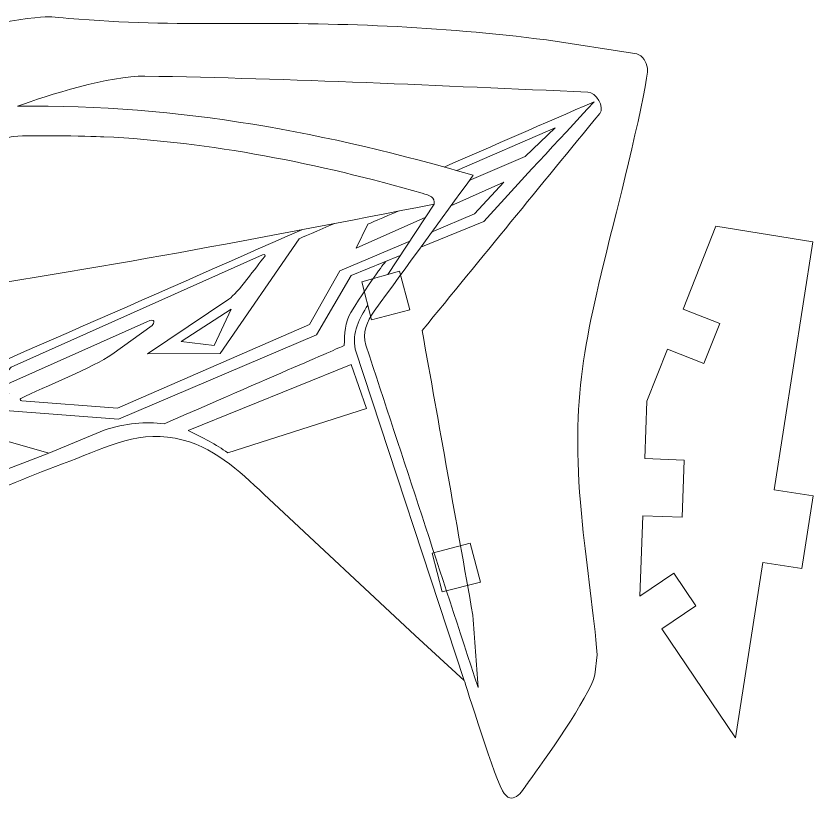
# Model space of a CAD drawing. Header units: centimetres. Extents: x -102 to 105, y -22 to 7.
# Drawn here: x -25.39 to -19.31, y -22.26 to -16.23 of the extents above; entities that cross this region are included whole.
import ezdxf

# ---------------------------------------------------------------- set-up
doc = ezdxf.new("R2010")
doc.units = ezdxf.units.CM
doc.header["$MEASUREMENT"] = 0
doc.layers.add('Camada 1', color=7, linetype='Continuous')

msp = doc.modelspace()

# ---------------------------------------------------------------- linework, layer by layer
at = {"layer": 'Camada 1', "color": 250, "lineweight": 9}
for points, knots in [([(-22.34755, -20.95946), (-22.34755, -20.95946), (-21.9726, -21.30334), (-21.9726, -21.30334), (-21.9726, -21.30334), (-21.96702, -21.31204), (-21.73099, -22.08779), (-21.66781, -22.16494), (-21.66781, -22.16494), (-21.59026, -22.25959), (-21.52359, -22.13166), (-21.48277, -22.07593), (-21.48277, -22.07593), (-21.36405, -21.91388), (-21.02233, -21.4343), (-20.97565, -21.25906), (-20.97565, -21.25906), (-20.97565, -21.25906), (-20.95956, -21.10656), (-20.95956, -21.10656), (-20.95956, -21.10656), (-20.98088, -20.81092), (-21.04042, -20.42437), (-21.07136, -20.11454), (-21.07136, -20.11454), (-21.16444, -19.18243), (-21.07264, -18.78371), (-20.85114, -17.88686), (-20.85114, -17.88686), (-20.818, -17.75262), (-20.56035, -16.73464), (-20.57546, -16.63278), (-20.57546, -16.63278), (-20.58223, -16.58713), (-20.61008, -16.53628), (-20.65762, -16.52441), (-20.65762, -16.52441), (-20.65762, -16.52441), (-21.34495, -16.4178), (-21.34495, -16.4178), (-21.34495, -16.4178), (-22.17675, -16.31055), (-22.94306, -16.28601), (-23.77935, -16.29219), (-23.77935, -16.29219), (-24.19895, -16.2953), (-24.56973, -16.28908), (-24.98915, -16.2535), (-24.98915, -16.2535), (-25.11983, -16.24241), (-25.11508, -16.23471), (-25.24753, -16.24844), (-25.24753, -16.24844), (-25.5496, -16.27973), (-26.05732, -16.38286), (-26.31618, -16.53835), (-26.31618, -16.53835), (-26.31618, -16.53835), (-26.76238, -16.83708), (-26.76238, -16.83708), (-26.76238, -16.83708), (-26.80634, -16.88776), (-26.80263, -16.99361), (-26.73637, -17.03219), (-26.73637, -17.03219), (-26.64301, -17.08655), (-25.95847, -17.37934), (-25.78053, -17.4626), (-25.78053, -17.4626), (-25.70351, -17.32588), (-25.5956, -17.18664), (-25.42808, -17.15627), (-25.42808, -17.15627), (-25.34392, -17.14102), (-24.83303, -17.15107), (-24.7223, -17.15633), (-24.7223, -17.15633), (-23.9109, -17.19487), (-23.07396, -17.36083), (-22.29477, -17.58674), (-22.29477, -17.58674), (-22.23438, -17.60423), (-22.19488, -17.61498), (-22.20229, -17.67058), (-22.20229, -17.67058), (-23.54936, -17.93211), (-24.7509, -18.16287), (-26.11139, -18.36309), (-26.11139, -18.36309), (-26.22078, -18.58755), (-26.33698, -18.80382), (-26.52038, -18.97437), (-26.52038, -18.97437), (-27.5937, -19.97234), (-28.66057, -20.99722), (-29.71922, -22.01027), (-29.71922, -22.01027), (-29.69922, -22.03728), (-29.67751, -22.06325), (-29.63788, -22.05793), (-29.63788, -22.05793), (-29.63788, -22.05793), (-27.74256, -21.57348), (-27.74256, -21.57348), (-27.74256, -21.57348), (-27.71303, -21.57189), (-27.6655, -21.61393), (-27.64452, -21.63185), (-27.64452, -21.63185), (-27.30608, -21.22165), (-26.92828, -20.76681), (-26.51166, -20.4367), (-26.51166, -20.4367), (-25.99522, -20.02756), (-25.57144, -19.85416), (-24.98169, -19.6298), (-24.98169, -19.6298), (-24.68781, -19.518), (-24.44307, -19.3818), (-24.11687, -19.4686), (-24.11687, -19.4686), (-23.849, -19.53989), (-23.65832, -19.7345), (-23.46182, -19.91725), (-23.46182, -19.91725), (-23.46182, -19.91725), (-22.34755, -20.95946), (-22.34755, -20.95946)], [0, 0, 0, 0, 0.030303, 0.030303, 0.030303, 0.030303, 0.0606061, 0.0606061, 0.0606061, 0.0606061, 0.0909091, 0.0909091, 0.0909091, 0.0909091, 0.1212121, 0.1212121, 0.1212121, 0.1212121, 0.1515152, 0.1515152, 0.1515152, 0.1515152, 0.1818182, 0.1818182, 0.1818182, 0.1818182, 0.2121212, 0.2121212, 0.2121212, 0.2121212, 0.2424242, 0.2424242, 0.2424242, 0.2424242, 0.2727273, 0.2727273, 0.2727273, 0.2727273, 0.3030303, 0.3030303, 0.3030303, 0.3030303, 0.3333333, 0.3333333, 0.3333333, 0.3333333, 0.3636364, 0.3636364, 0.3636364, 0.3636364, 0.3939394, 0.3939394, 0.3939394, 0.3939394, 0.4242424, 0.4242424, 0.4242424, 0.4242424, 0.4545455, 0.4545455, 0.4545455, 0.4545455, 0.4848485, 0.4848485, 0.4848485, 0.4848485, 0.5151515, 0.5151515, 0.5151515, 0.5151515, 0.5454545, 0.5454545, 0.5454545, 0.5454545, 0.5757576, 0.5757576, 0.5757576, 0.5757576, 0.6060606, 0.6060606, 0.6060606, 0.6060606, 0.6363636, 0.6363636, 0.6363636, 0.6363636, 0.6666667, 0.6666667, 0.6666667, 0.6666667, 0.6969697, 0.6969697, 0.6969697, 0.6969697, 0.7272727, 0.7272727, 0.7272727, 0.7272727, 0.7575758, 0.7575758, 0.7575758, 0.7575758, 0.7878788, 0.7878788, 0.7878788, 0.7878788, 0.8181818, 0.8181818, 0.8181818, 0.8181818, 0.8484848, 0.8484848, 0.8484848, 0.8484848, 0.8787879, 0.8787879, 0.8787879, 0.8787879, 0.9090909, 0.9090909, 0.9090909, 0.9090909, 0.9393939, 0.9393939, 0.9393939, 0.9393939, 1, 1, 1, 1]), ([(-19.3988, -20.44881), (-19.3988, -20.44881), (-19.69517, -20.40267), (-19.69517, -20.40267), (-19.69517, -20.40267), (-19.69517, -20.40267), (-19.9033, -21.73967), (-19.9033, -21.73967), (-19.9033, -21.73967), (-19.9033, -21.73967), (-20.46496, -20.90704), (-20.46496, -20.90704), (-20.46496, -20.90704), (-20.46496, -20.90704), (-20.20529, -20.73189), (-20.20529, -20.73189), (-20.20529, -20.73189), (-20.20529, -20.73189), (-20.37302, -20.48323), (-20.37302, -20.48323), (-20.37302, -20.48323), (-20.37302, -20.48323), (-20.6327, -20.65838), (-20.6327, -20.65838), (-20.6327, -20.65838), (-20.6327, -20.65838), (-20.61075, -20.04535), (-20.61075, -20.04535), (-20.61075, -20.04535), (-20.61075, -20.04535), (-20.31036, -20.05609), (-20.31036, -20.05609), (-20.31036, -20.05609), (-20.31036, -20.05609), (-20.29478, -19.6209), (-20.29478, -19.6209), (-20.29478, -19.6209), (-20.29478, -19.6209), (-20.59519, -19.61015), (-20.59519, -19.61015), (-20.59519, -19.61015), (-20.59519, -19.61015), (-20.57951, -19.17165), (-20.57951, -19.17165), (-20.57951, -19.17165), (-20.57951, -19.17165), (-20.4233, -18.77589), (-20.4233, -18.77589), (-20.4233, -18.77589), (-20.4233, -18.77589), (-20.1443, -18.886), (-20.1443, -18.886), (-20.1443, -18.886), (-20.1443, -18.886), (-20.02366, -18.58039), (-20.02366, -18.58039), (-20.02366, -18.58039), (-20.02366, -18.58039), (-20.30267, -18.47028), (-20.30267, -18.47028), (-20.30267, -18.47028), (-20.30267, -18.47028), (-20.05301, -17.83782), (-20.05301, -17.83782), (-20.05301, -17.83782), (-20.05301, -17.83782), (-19.31444, -17.95705), (-19.31444, -17.95705), (-19.31444, -17.95705), (-19.31444, -17.95705), (-19.60888, -19.84835), (-19.60888, -19.84835), (-19.60888, -19.84835), (-19.60888, -19.84835), (-19.3125, -19.89451), (-19.3125, -19.89451), (-19.3125, -19.89451), (-19.3125, -19.89451), (-19.3988, -20.44881), (-19.3988, -20.44881)], [0, 0, 0, 0, 0.047619, 0.047619, 0.047619, 0.047619, 0.0952381, 0.0952381, 0.0952381, 0.0952381, 0.1428571, 0.1428571, 0.1428571, 0.1428571, 0.1904762, 0.1904762, 0.1904762, 0.1904762, 0.2380952, 0.2380952, 0.2380952, 0.2380952, 0.2857143, 0.2857143, 0.2857143, 0.2857143, 0.3333333, 0.3333333, 0.3333333, 0.3333333, 0.3809524, 0.3809524, 0.3809524, 0.3809524, 0.4285714, 0.4285714, 0.4285714, 0.4285714, 0.4761905, 0.4761905, 0.4761905, 0.4761905, 0.5238095, 0.5238095, 0.5238095, 0.5238095, 0.5714286, 0.5714286, 0.5714286, 0.5714286, 0.6190476, 0.6190476, 0.6190476, 0.6190476, 0.6666667, 0.6666667, 0.6666667, 0.6666667, 0.7142857, 0.7142857, 0.7142857, 0.7142857, 0.7619048, 0.7619048, 0.7619048, 0.7619048, 0.8095238, 0.8095238, 0.8095238, 0.8095238, 0.8571429, 0.8571429, 0.8571429, 0.8571429, 0.9047619, 0.9047619, 0.9047619, 0.9047619, 1, 1, 1, 1]), ([(-22.38839, -18.47667), (-22.38839, -18.47667), (-22.67903, -18.5521), (-22.67903, -18.5521), (-22.67903, -18.5521), (-22.67903, -18.5521), (-22.75435, -18.2619), (-22.75435, -18.2619), (-22.75435, -18.2619), (-22.75435, -18.2619), (-22.46533, -18.18023), (-22.46533, -18.18023), (-22.46533, -18.18023), (-22.46533, -18.18023), (-22.38839, -18.47667), (-22.38839, -18.47667)], [0, 0, 0, 0, 0.2, 0.2, 0.2, 0.2, 0.4, 0.4, 0.4, 0.4, 0.6, 0.6, 0.6, 0.6, 1, 1, 1, 1]), ([(-21.84981, -20.55169), (-21.84981, -20.55169), (-22.14001, -20.627), (-22.14001, -20.627), (-22.14001, -20.627), (-22.14001, -20.627), (-22.21739, -20.33069), (-22.21739, -20.33069), (-22.21739, -20.33069), (-22.21739, -20.33069), (-21.92674, -20.25526), (-21.92674, -20.25526), (-21.92674, -20.25526), (-21.92674, -20.25526), (-21.84981, -20.55169), (-21.84981, -20.55169)], [0, 0, 0, 0, 0.2, 0.2, 0.2, 0.2, 0.4, 0.4, 0.4, 0.4, 0.6, 0.6, 0.6, 0.6, 1, 1, 1, 1])]:
    msp.add_open_spline(points, degree=3, knots=knots, dxfattribs=at)
at = {"layer": 'Camada 1', "color": 140, "lineweight": 9}
for points, knots in [([(-21.86728, -21.35552), (-22.15224, -20.48503), (-22.43718, -19.61455), (-22.72213, -18.74405), (-22.72213, -18.74405), (-22.75167, -18.65384), (-22.71444, -18.56158), (-22.65998, -18.48683), (-22.65998, -18.48683), (-22.40809, -18.14114), (-22.1562, -17.79544), (-21.90429, -17.44976), (-21.90429, -17.44976), (-22.99813, -17.13143), (-24.13403, -16.90642), (-25.37858, -16.92275), (-25.37858, -16.92275), (-25.15415, -16.83968), (-24.67196, -16.68946), (-24.40754, -16.69375), (-24.40754, -16.69375), (-23.28143, -16.71198), (-22.15548, -16.76746), (-21.03097, -16.81509), (-21.03097, -16.81509), (-20.96757, -16.81777), (-20.89933, -16.92893), (-20.93979, -16.97838), (-20.93979, -16.97838), (-21.3911, -17.53004), (-21.84239, -18.08171), (-22.29369, -18.63337), (-22.29369, -18.63337), (-22.16468, -19.35711), (-22.03567, -20.08084), (-21.90668, -20.80459), (-21.90668, -20.80459), (-21.89353, -20.98823), (-21.88041, -21.17188), (-21.86728, -21.35552)], [0, 0, 0, 0, 0.0909091, 0.0909091, 0.0909091, 0.0909091, 0.1818182, 0.1818182, 0.1818182, 0.1818182, 0.2727273, 0.2727273, 0.2727273, 0.2727273, 0.3636364, 0.3636364, 0.3636364, 0.3636364, 0.4545455, 0.4545455, 0.4545455, 0.4545455, 0.5454545, 0.5454545, 0.5454545, 0.5454545, 0.6363636, 0.6363636, 0.6363636, 0.6363636, 0.7272727, 0.7272727, 0.7272727, 0.7272727, 0.8181818, 0.8181818, 0.8181818, 0.8181818, 1, 1, 1, 1]), ([(-22.30438, -17.99881), (-22.30438, -17.99881), (-21.82423, -17.80324), (-21.82423, -17.80324), (-21.82423, -17.80324), (-21.54458, -17.49252), (-21.26477, -17.19563), (-20.9813, -16.88894), (-20.9813, -16.88894), (-21.36667, -17.05555), (-21.74713, -17.22151), (-22.12481, -17.38707)], [0, 0, 0, 0, 0.25, 0.25, 0.25, 0.25, 0.5, 0.5, 0.5, 0.5, 1, 1, 1, 1]), ([(-21.93408, -17.49067), (-21.93408, -17.49067), (-21.50761, -17.30754), (-21.50761, -17.30754), (-21.50761, -17.30754), (-21.50761, -17.30754), (-21.27845, -17.08901), (-21.27845, -17.08901), (-21.27845, -17.08901), (-21.27845, -17.08901), (-22.02946, -17.41381), (-22.02946, -17.41381)], [0, 0, 0, 0, 0.25, 0.25, 0.25, 0.25, 0.5, 0.5, 0.5, 0.5, 1, 1, 1, 1]), ([(-22.21837, -17.88079), (-22.21837, -17.88079), (-21.89488, -17.74454), (-21.89488, -17.74454), (-21.89488, -17.74454), (-21.89488, -17.74454), (-21.66962, -17.50211), (-21.66962, -17.50211), (-21.66962, -17.50211), (-21.66962, -17.50211), (-22.07373, -17.68229), (-22.07373, -17.68229)], [0, 0, 0, 0, 0.25, 0.25, 0.25, 0.25, 0.5, 0.5, 0.5, 0.5, 1, 1, 1, 1]), ([(-22.26663, -17.76829), (-22.26663, -17.76829), (-22.79797, -18.00521), (-22.79797, -18.00521), (-22.79797, -18.00521), (-22.79797, -18.00521), (-22.7087, -17.82324), (-22.7087, -17.82324), (-22.7087, -17.82324), (-22.7087, -17.82324), (-22.57767, -17.76699), (-22.47747, -17.72396)], [0, 0, 0, 0, 0.25, 0.25, 0.25, 0.25, 0.5, 0.5, 0.5, 0.5, 1, 1, 1, 1]), ([(-23.21155, -17.86505), (-24.39463, -18.38659), (-25.57093, -18.90664), (-26.8083, -19.43363), (-26.8083, -19.43363), (-26.84153, -19.44784), (-26.87629, -19.46809), (-26.90496, -19.49021), (-26.90496, -19.49021), (-26.90496, -19.49021), (-27.76101, -20.13935), (-27.76101, -20.13935), (-27.76101, -20.13935), (-27.85161, -20.22303), (-27.91225, -20.36126), (-27.97948, -20.47436), (-27.97948, -20.47436), (-27.99357, -20.49732), (-27.99896, -20.5211), (-27.99736, -20.54273), (-27.99736, -20.54273), (-27.90502, -20.48588), (-27.78048, -20.46808), (-27.71214, -20.55434), (-27.71214, -20.55434), (-27.71214, -20.55434), (-25.14129, -19.5683), (-25.14129, -19.5683), (-25.14129, -19.5683), (-25.14129, -19.5683), (-25.66741, -19.41829), (-25.66741, -19.41829), (-25.66741, -19.41829), (-25.66741, -19.41829), (-26.83706, -19.91982), (-26.83706, -19.91982), (-26.83706, -19.91982), (-26.83706, -19.91982), (-26.2597, -19.44843), (-26.2597, -19.44843), (-26.2597, -19.44843), (-26.23242, -19.42621), (-25.51085, -19.13755), (-25.44608, -19.10998), (-25.44608, -19.10998), (-25.44608, -19.10998), (-25.50656, -19.24104), (-25.50656, -19.24104), (-25.50656, -19.24104), (-25.50656, -19.24104), (-24.60839, -19.31062), (-24.60839, -19.31062), (-24.60839, -19.31062), (-24.60839, -19.31062), (-23.09981, -18.66711), (-23.09981, -18.66711), (-23.09981, -18.66711), (-23.09981, -18.66711), (-22.83462, -18.21479), (-22.83462, -18.21479), (-22.83462, -18.21479), (-22.83462, -18.21479), (-22.46019, -18.06228), (-22.46019, -18.06228)], [0, 0, 0, 0, 0.0588235, 0.0588235, 0.0588235, 0.0588235, 0.1176471, 0.1176471, 0.1176471, 0.1176471, 0.1764706, 0.1764706, 0.1764706, 0.1764706, 0.2352941, 0.2352941, 0.2352941, 0.2352941, 0.2941176, 0.2941176, 0.2941176, 0.2941176, 0.3529412, 0.3529412, 0.3529412, 0.3529412, 0.4117647, 0.4117647, 0.4117647, 0.4117647, 0.4705882, 0.4705882, 0.4705882, 0.4705882, 0.5294118, 0.5294118, 0.5294118, 0.5294118, 0.5882353, 0.5882353, 0.5882353, 0.5882353, 0.6470588, 0.6470588, 0.6470588, 0.6470588, 0.7058824, 0.7058824, 0.7058824, 0.7058824, 0.7647059, 0.7647059, 0.7647059, 0.7647059, 0.8235294, 0.8235294, 0.8235294, 0.8235294, 0.8823529, 0.8823529, 0.8823529, 0.8823529, 1, 1, 1, 1]), ([(-22.96319, -17.81761), (-23.07245, -17.86487), (-23.23245, -17.93406), (-23.23245, -17.93406), (-23.23245, -17.93406), (-23.23245, -17.93406), (-23.83471, -18.80844), (-23.83471, -18.80844), (-23.83471, -18.80844), (-23.83471, -18.80844), (-24.38856, -18.8117), (-24.38856, -18.8117), (-24.38856, -18.8117), (-24.38856, -18.8117), (-23.76704, -18.39367), (-23.76704, -18.39367), (-23.76704, -18.39367), (-23.70199, -18.34948), (-23.55737, -18.14559), (-23.49727, -18.07256), (-23.49727, -18.07256), (-23.48465, -18.05776), (-23.49387, -18.04959), (-23.5106, -18.05701), (-23.5106, -18.05701), (-23.5106, -18.05701), (-25.42888, -18.91209), (-25.42888, -18.91209), (-25.42888, -18.91209), (-25.42888, -18.91209), (-25.59955, -19.10274), (-25.59955, -19.10274), (-25.59955, -19.10274), (-25.59955, -19.10274), (-24.39407, -18.56602), (-24.39407, -18.56602), (-24.39407, -18.56602), (-24.32157, -18.53101), (-24.33759, -18.58122), (-24.3529, -18.59445), (-24.3529, -18.59445), (-24.3529, -18.59445), (-24.65992, -18.81683), (-24.65992, -18.81683), (-24.65992, -18.81683), (-24.79021, -18.90786), (-25.18173, -19.06711), (-25.35432, -19.15141), (-25.35432, -19.15141), (-25.36308, -19.16067), (-25.35776, -19.16859), (-25.34647, -19.16887), (-25.34647, -19.16887), (-25.34647, -19.16887), (-24.61684, -19.22456), (-24.61684, -19.22456), (-24.61684, -19.22456), (-24.61684, -19.22456), (-23.15383, -18.58823), (-23.15383, -18.58823), (-23.15383, -18.58823), (-23.15383, -18.58823), (-22.92189, -18.17707), (-22.92189, -18.17707), (-22.92189, -18.17707), (-22.92189, -18.17707), (-22.38761, -17.95205), (-22.38761, -17.95205)], [0, 0, 0, 0, 0.0555556, 0.0555556, 0.0555556, 0.0555556, 0.1111111, 0.1111111, 0.1111111, 0.1111111, 0.1666667, 0.1666667, 0.1666667, 0.1666667, 0.2222222, 0.2222222, 0.2222222, 0.2222222, 0.2777778, 0.2777778, 0.2777778, 0.2777778, 0.3333333, 0.3333333, 0.3333333, 0.3333333, 0.3888889, 0.3888889, 0.3888889, 0.3888889, 0.4444444, 0.4444444, 0.4444444, 0.4444444, 0.5, 0.5, 0.5, 0.5, 0.5555556, 0.5555556, 0.5555556, 0.5555556, 0.6111111, 0.6111111, 0.6111111, 0.6111111, 0.6666667, 0.6666667, 0.6666667, 0.6666667, 0.7222222, 0.7222222, 0.7222222, 0.7222222, 0.7777778, 0.7777778, 0.7777778, 0.7777778, 0.8333333, 0.8333333, 0.8333333, 0.8333333, 0.8888889, 0.8888889, 0.8888889, 0.8888889, 1, 1, 1, 1]), ([(-25.14129, -19.5683), (-25.14129, -19.5683), (-24.71969, -19.39215), (-24.71969, -19.39215), (-24.71969, -19.39215), (-24.55565, -19.34055), (-24.40254, -19.32477), (-24.26022, -19.34475), (-24.26022, -19.34475), (-23.34517, -18.9467), (-22.88766, -18.74769), (-22.88766, -18.74769), (-22.88766, -18.74769), (-22.88622, -18.65886), (-22.88237, -18.56838), (-22.83693, -18.49505), (-22.83693, -18.49505), (-22.67225, -18.22921), (-22.57157, -18.10766), (-22.57157, -18.10766)], [0, 0, 0, 0, 0.1666667, 0.1666667, 0.1666667, 0.1666667, 0.3333333, 0.3333333, 0.3333333, 0.3333333, 0.5, 0.5, 0.5, 0.5, 0.6666667, 0.6666667, 0.6666667, 0.6666667, 1, 1, 1, 1]), ([(-23.75141, -18.47128), (-23.75141, -18.47128), (-24.1304, -18.71755), (-24.1304, -18.71755), (-24.1304, -18.71755), (-24.1304, -18.71755), (-23.87999, -18.74658), (-23.87999, -18.74658), (-23.87999, -18.74658), (-23.87999, -18.74658), (-23.75141, -18.47128), (-23.75141, -18.47128)], [0, 0, 0, 0, 0.25, 0.25, 0.25, 0.25, 0.5, 0.5, 0.5, 0.5, 1, 1, 1, 1]), ([(-22.70835, -18.43916), (-22.77278, -18.54154), (-22.82964, -18.65036), (-22.80424, -18.77525), (-22.80424, -18.77525), (-22.80424, -18.77525), (-21.9726, -21.30334), (-21.9726, -21.30334)], [0, 0, 0, 0, 0.3333333, 0.3333333, 0.3333333, 0.3333333, 1, 1, 1, 1]), ([(-24.07743, -19.3966), (-24.07743, -19.3966), (-22.83539, -18.89268), (-22.83539, -18.89268), (-22.83539, -18.89268), (-22.83539, -18.89268), (-22.71936, -19.22914), (-22.71936, -19.22914), (-22.71936, -19.22914), (-22.71936, -19.22914), (-23.7768, -19.56549), (-23.7768, -19.56549), (-23.7768, -19.56549), (-23.86431, -19.503), (-23.96739, -19.4481), (-24.07743, -19.3966)], [0, 0, 0, 0, 0.2, 0.2, 0.2, 0.2, 0.4, 0.4, 0.4, 0.4, 0.6, 0.6, 0.6, 0.6, 1, 1, 1, 1])]:
    msp.add_open_spline(points, degree=3, knots=knots, dxfattribs=at)
msp.add_open_spline([(-22.20229, -17.67058), (-22.20229, -17.67058), (-22.55443, -18.20541), (-22.55443, -18.20541)], degree=3, dxfattribs=at)

doc.saveas('drawing.dxf')
